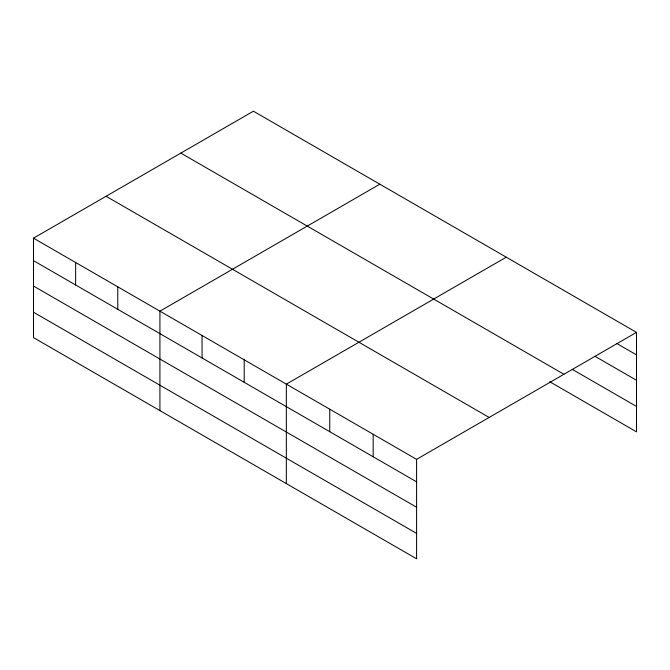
<?xml version="1.0" encoding="UTF-8"?>
<svg xmlns="http://www.w3.org/2000/svg" width="670" height="670" viewBox="0 0 670 670"><rect width="100%" height="100%" fill="white"/><g stroke="black" fill="none" stroke-linecap="round" stroke-linejoin="round"><path stroke-width="1" d="M33.5 238.168L416.589 459.344L416.589 558.797L33.5 337.621L33.5 238.168L253.411 111.203L636.5 332.379L636.5 431.832L549.668 381.699M379.831 184.191L159.921 311.156L159.921 410.609M506.252 257.18L286.341 384.144L286.341 483.598M416.589 459.344L636.5 332.379M616.601 343.375L636.5 354.866M594.893 356.247L636.5 380.267M572.281 369.354L636.5 406.439M180.841 153.103L563.931 374.279M106.069 196.268L489.159 417.444M33.5 260.655L416.589 481.831M33.5 286.048L416.589 507.232M33.5 312.22L416.589 533.395M373.173 434.277L373.173 456.764M329.757 409.211L329.757 431.698M244.198 359.815L244.198 382.302M202.064 335.486L202.064 357.973M117.778 286.827L117.778 309.314M75.643 262.498L75.643 284.984"/></g></svg>
